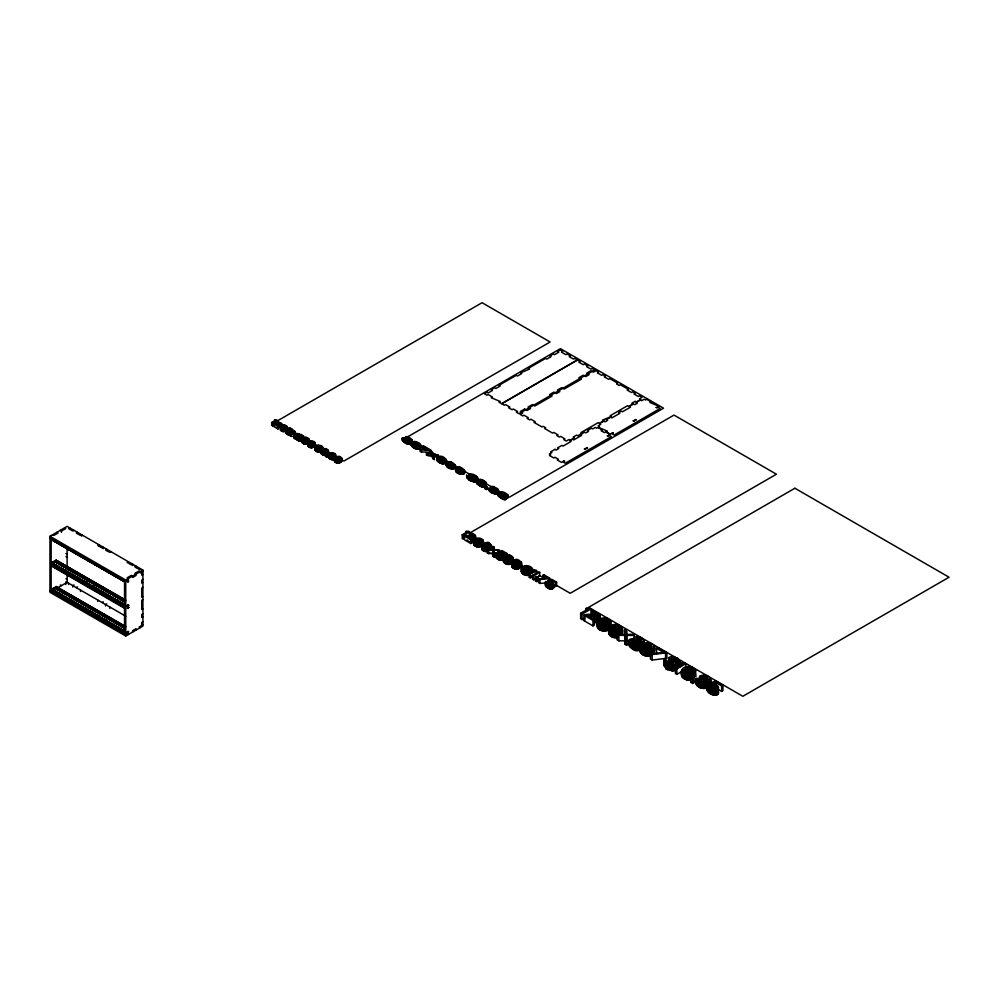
<?xml version="1.0" encoding="UTF-8"?>
<svg xmlns="http://www.w3.org/2000/svg" width="999" height="999" viewBox="0 0 999 999"><rect width="100%" height="100%" fill="white"/><g stroke="black" fill="none" stroke-linecap="round" stroke-linejoin="round"><path stroke-width="1.5" d="M52.935 562.674L53.297 562.949M127.685 581.306L128.546 581.018L127.572 580.968M127.647 607.454C128.359 607.092 128.234 608.354 127.71 607.192M127.71 605.918C127.959 605.769 128.109 604.57 128.097 606.006M128.072 581.83L127.922 580.981M128.159 608.204L128.109 606.942L128.759 607.342M127.997 605.194L127.697 605.844L128.434 605.319M128.109 631.256L128.159 632.517M277.347 421.416L277.322 421.978C286.139 425.774 270.529 419.78 273.364 426.261L277.972 428.921L278.646 425.736C265.697 420.916 291.92 427.31 277.347 421.416L277.322 424.762M471.628 537.187C478.259 539.085 474.55 532.03 469.967 533.279L469.93 534.053C481.068 538.961 467.345 534.028 464.523 536.101L464.523 539.897L470.804 543.531L471.74 542.994L471.628 537.187L466.67 536.263L471.74 539.185L470.804 539.722L464.523 536.101M591.795 611.126L591.745 612.237L596.478 613.536L597.877 615.309L595.866 615.908L588.748 614.173L584.84 614.785L583.953 615.184L583.953 620.666L593.006 625.898L594.343 625.112L594.343 619.642L587.05 615.421C596.565 619.318 607.954 614.934 591.795 611.126L591.795 615.247M313.099 446.178C313.549 449.138 306.905 447.377 308.092 444.842M519.53 561.738L520.154 566.758L521.503 566.845L521.503 563.049C518.868 560.739 508.641 558.716 518.956 563.399C523.201 570.179 512.499 571.053 511.875 565.859M681.693 670.391C683.403 664.747 694.405 665.434 695.629 671.091L693.681 670.966C692.894 667.494 687.474 666.882 684.877 668.768C700.349 670.129 686.463 680.257 681.693 670.391C678.608 676.748 686.775 682.429 691.87 679.095M681.693 675.873L681.768 675.149M308.841 439.41C306.718 444.355 295.192 437.599 307.055 440.359C297.04 437.624 311.888 434.44 308.803 442.582M654.108 646.74C652.422 652.447 641.683 651.598 640.159 646.078L642.12 646.091C642.981 649.575 648.401 650.199 651.011 648.276C629.233 642.682 662 637.474 653.671 653.671L653.671 648.189M710.189 679.12C708.503 684.827 697.764 683.965 696.241 678.458L698.201 678.471C699.063 681.955 704.482 682.567 707.092 680.644C686.051 675.549 717.182 669.705 710.114 685.339L709.115 686.713M710.114 685.339L710.189 684.59M455.182 465.284C451.798 471.241 439.672 459.328 451.436 462.112C463.773 468.606 444.418 472.839 446.278 462.687M455.144 467.832L455.057 466.895M464.535 470.679C460.164 476.898 449.15 463.698 461.613 467.832C472.627 475.686 452.46 476.835 455.856 467.707M464.485 473.226L464.123 469.68M446.228 465.234L446.903 462M53.122 562.612L53.159 562.075M53.284 562.225L53.422 562.1M127.397 581.418L127.922 582.13L128.671 581.093M127.71 605.082L127.46 606.168M128.734 607.554L127.872 607.03M128.696 631.618L128.022 632.754L127.397 632.155M52.947 588.923L54.308 588.886M420.779 445.367C418.856 448.838 412.837 445.954 411.188 443.231C412.262 444.78 421.416 447.302 417.045 445.217C415.322 445.192 410.614 441.433 414.66 441.408C426.985 443.756 417.782 454.845 411.188 445.342L411.188 443.231M491.171 487.999C503.546 494.255 491.858 490.322 488.936 488.111L488.936 490.222C489.972 493.294 499.225 496.191 498.051 491.358L497.552 488.723L493.044 486.401L490.746 486.725L491.171 490.109L490.634 486.975M53.434 562.974L53.447 562.35M320.954 450.137C322.028 455.144 331.556 451.223 326.586 448.938C320.754 446.453 318.044 456.63 326.198 455.307M341.283 460.277C343.132 463.311 332.58 464.51 335.164 460.077M640.396 648.863L640.197 649.462C632.167 655.968 622.639 636.351 634.515 638.973L634.265 637.412C637.911 634.927 645.379 638.324 643.918 643.331M629.27 645.754L629.62 639.36M446.416 459.965C440.734 451.473 430.644 459.577 443.494 461.75C446.765 460.676 441.246 457.742 439.735 457.704C438.037 455.769 445.154 458.728 446.416 459.965L446.416 462.062L444.543 460.989M280.332 426.373C280.357 431.281 291.071 427.31 284.84 425.012C277.372 422.802 280.282 435.514 286.401 430.644L286.351 425.736M286.164 429.745C285.851 433.741 295.467 432.067 291.758 428.808C285.964 424.812 283.429 436.113 290.135 434.815M286.164 432.53L286.176 433.291M292.232 431.218L292.232 434.016L292.183 431.893M483.029 544.418C486.588 535.576 469.692 536.188 474.05 544.905L476.785 546.815L481.743 546.278M474.05 544.905L474.026 543.856M481.993 544.642C490.097 556.331 495.529 535.726 481.993 544.642L482.267 549.987L484.752 551.411L488.249 551.436M482.017 549.5L481.993 548.451M483.029 540.609C482.017 544.168 475.786 544.018 474.05 541.096M490.646 544.218L490.684 550.037L490.222 543.768M610.601 625.799C613.91 613.861 591.658 616.146 597.677 627.872C600.187 631.843 607.03 631.93 610.152 628.633M597.677 627.872L598.001 625.661M618.131 637.287C610.839 640.421 604.82 630.456 610.876 625.586C616.72 622.14 625.811 626.723 621.977 634.565L621.94 627.572M610.601 621.69C609.153 626.81 600.187 626.598 597.677 622.389M609.015 633.741L610.052 631.643M622.077 628.309C620.679 633.578 610.514 633.391 609.015 628.259M53.147 588.935L54.133 588.886L53.147 588.898M127.835 581.356L128.109 580.519M317.083 445.779L318.331 447.04L316.87 447.889C313.386 444.705 316.983 449.001 315.846 451.273L316.945 451.498L317.12 445.579L318.144 444.992L321.853 445.879L322.827 450.287M483.316 544.855C483.379 547.764 488.948 547.777 489.672 545.179C486.65 540.409 479.982 545.342 483.279 550.836M532.255 571.553C535.601 565.809 521.028 563.349 526.111 568.394L524.113 569.542L522.564 567.669L521.266 567.782L521.266 571.59L522.714 574.15L523.201 570.067L521.266 567.782M611.026 627.797C619.155 639.447 624.812 618.618 611.026 627.797L611.026 630.544M677.846 661.151L677.846 658.403L675.861 657.841C673.226 654.782 664.622 657.629 670.928 660.689L668.056 662.349L665.809 659.665L663.948 659.815L663.948 665.297L666.733 668.593L666.033 668.993L666.033 663.511L666.733 663.111L663.948 659.815M608.716 621.64C607.654 625.386 599.637 625.362 599.562 621.178C600.586 619.33 603.034 618.856 604.994 619.043C610.639 619.255 608.653 626.198 608.753 629.845M328.359 450.549C329.857 453.583 325.986 456.056 327.16 451.373M643.831 643.768L643.918 640.584M291.858 431.006C292.794 434.69 307.904 438.211 299.475 434.615L301.099 434.403L303.534 435.989L301.498 436.963L301.623 440.684L299.213 441.034L296.478 439.448L297.153 435.651L296.154 435.651L296.228 438.961M303.584 439.011L301.498 439.76L301.623 440.684M675.973 664.972L677.884 667.132L677.884 661.65L675.973 659.49L673.676 660.801C680.331 664.285 671.041 667.257 668.194 663.973L666.033 663.511M683.865 669.742L683.703 670.404C684.228 672.564 689.735 675.074 690.234 672.052L687.687 670.167L683.865 669.742L683.865 672.477M53.222 562.337L52.984 563.898M505.981 559.59L505.931 553.933L501.748 551.523L499.45 552.16C510.164 555.319 497.29 559.577 495.854 552.847L497.202 552.984C499.812 558.516 505.794 553.646 498.276 552.609L497.877 551.835L501.985 550.586L506.855 553.396L506.855 555.931M556.63 582.13L555.706 582.667L551.523 580.257L549.225 580.894C559.939 584.053 547.065 588.311 545.629 581.58L546.977 581.73C549.587 587.262 555.581 582.38 548.051 581.356L547.664 580.569L551.76 579.32L556.63 582.13L556.63 585.938L555.706 586.475L552.572 584.665M545.629 581.58C541.67 588.336 556.693 592.981 553.583 583.891M718.006 689.322L721.615 691.408L722.951 690.634L722.951 685.152L715.933 681.093L710.027 682.904L710.601 684.028C722.402 686.276 712.712 692.582 709.04 684.565L707.105 684.352C704.869 690.134 709.615 695.292 715.197 695.104C717.245 695.454 719.917 693.169 717.644 691.445M519.205 564.16C506.468 569.705 514.46 552.097 521.503 563.049M328.683 454.62C331.268 460.789 340.322 452.909 331.606 452.834C326.273 454.782 342.058 458.828 328.683 454.62C326.898 458.803 332.43 461.076 335.227 458.816M505.831 556.006L507.317 558.166L511.001 559.028L507.292 559.615L504.832 557.517L503.471 557.504C504.532 561.338 511.988 561.925 513.161 557.954C511.688 553.608 502.509 553.933 505.794 560.489M402.36 438.111L405.594 438.024C403.883 433.216 417.27 441.77 409.777 440.434C412.175 444.518 402.909 440.571 402.36 438.111C400.699 442.27 411.938 447.727 410.651 441.458M402.36 440.222L403.146 439.61M476.623 480.681C476.535 483.391 486.451 487.35 483.953 483.266C491.458 484.602 478.059 476.048 479.77 480.844C469.318 479.17 487.325 493.893 484.677 483.504M498.076 493.069C497.989 495.779 507.904 499.737 505.407 495.654C512.912 496.978 499.512 488.424 501.223 493.231C491.496 491.221 506.58 505.294 506.306 497.065M128.022 606.331L128.671 605.406M128.109 631.917L127.71 632.242M643.831 641.033L642.357 642.082L639.647 641.932L640.197 643.98C636.713 646.428 631.118 643.618 629.27 640.272M409.777 442.545L412.013 442.732L412.063 441.683M484.827 486.401L483.953 485.377L486.188 485.564L485.901 484.14M506.131 497.989L507.867 497.752L506.88 496.128M414.398 442.42C426.373 451.548 412.212 434.952 414.435 446.029L413.861 445.616M469.205 474.325L470.229 477.697C466.046 471.228 476.498 474.4 477.659 477.822L477.659 479.932L476.423 479.795L474.575 478.196L474.575 476.086L473.401 476.76C479.582 480.457 471.004 479.982 469.018 477.909L469.018 480.007C470.154 481.006 477.984 483.454 474.787 479.82M469.205 476.423L469.83 475.899M437.137 459.103C435.464 462.187 445.679 466.133 444.118 462.087L444.118 459.977M490.634 489.085L490.996 486.513M52.997 588.736L53.971 588.898M128.596 607.742L127.847 608.516M308.092 442.058C306.905 444.592 313.549 446.353 313.099 443.394C304.32 440.147 317.008 440.372 313.961 445.854L314.96 445.916C317.782 439.448 304.77 438.948 307.979 445.929M340.684 461.138L339.173 461.151M287.275 429.645C295.392 437.25 289.298 420.929 287.275 432.442M475.536 539.922C474.687 542.944 480.531 543.269 481.643 540.934C481.481 537.362 473.526 538.261 475.536 542.457M53.047 588.661L53.971 588.611M488.936 488.111C489.972 491.196 499.225 494.08 498.051 489.248M321.091 452.709L321.004 453.446M334.478 457.642C335.577 462.25 340.222 459.84 341.708 458.491C339.498 454.333 332.655 456.818 334.578 461.463M447.814 462.924C459.727 474.413 449.001 452.06 447.639 467.207M457.155 468.331C469.08 479.82 458.354 457.455 456.993 472.602M456.98 470.691C458.928 467.507 464.085 474.063 462.949 469.642M701.822 676.498L702.147 678.009L704.245 679.233L708.129 679.657L708.229 678.983C705.731 674.587 698.563 674.687 701.785 682.142M315.846 448.476C317.07 449.8 323.414 449.7 319.73 447.102L320.891 446.428L321.878 447.527L321.878 450.312L320.891 449.213L320.891 446.428M522.714 574.15L524.213 574.475C529.47 577.497 531.543 573.301 529.607 567.544L528.021 568.468C532.642 570.879 526.198 572.939 524.213 570.666L522.714 570.342M503.721 559.303C500.099 562.462 493.518 557.567 495.854 552.847M53.247 588.698L53.846 588.898M478.171 481.156C489.385 490.846 478.384 475.162 478.022 483.541M406.456 437.425C415.921 445.741 406.418 432.117 406.456 439.535M480.631 480.257C490.097 488.573 480.631 474.862 480.531 482.467M476.86 482.579L476.623 483.366M498.314 494.967L498.076 495.754M492.282 487.175C504.42 496.878 488.561 477.959 492.27 493.007M297.153 435.651C298.689 439.011 302.422 437.912 299.737 435.639M296.154 435.651C296.066 437.899 301.96 439.797 301.498 436.963M631.793 639.797C630.781 642.07 636.413 644.692 638.511 643.294C638.573 640.534 629.919 636.912 631.793 642.532M307.267 442.982L305.881 443.506M447.814 465.034L450.037 464.535L453.296 466.009L453.296 463.911M304.745 437.962C311.238 444.355 304.495 431.693 304.745 440.759M507.554 555.993C515.097 564.772 509.165 548.626 507.554 558.528M646.041 643.905L645.566 644.967L648.164 646.852L652.047 647.277L652.147 646.603C651.373 643.856 644.268 641.57 646.041 646.64M641.545 647.689L643.543 646.902M707.105 684.352C709.165 694.055 727.709 687.924 712.299 683.366L715.596 682.442L721.615 685.926L722.951 685.152M316.945 451.498L320.579 451.898L320.829 448.926M675.848 669.879L672.227 670.816L666.033 668.993M278.571 424.275L278.571 427.06L281.268 426.848M330.582 456.093L331.206 455.731M127.872 604.919L128.759 605.232M308.304 443.281L304.133 443.943L301.748 441.858M281.98 425.836C279.695 427.634 284.403 429.133 285.539 427.497C287.262 424.563 279.071 424.587 281.98 428.621M49.95 536.288L67.133 526.361L142.919 570.117L142.919 626.111L125.737 636.038L49.95 592.282L49.95 536.288L125.737 580.044L142.919 570.117M60.265 530.332L61.463 531.031L65.759 528.546L64.56 527.859M51.673 538.573L124.538 581.231L125.225 580.831M125.225 582.03L51.673 539.76L125.474 582.08M124.151 581.306L51.836 539.66M74.013 530.332L72.802 531.031L68.506 528.546L69.718 527.859L69.718 529.245M77.447 532.317L76.249 533.016L80.544 535.489L81.743 534.802L81.743 536.188M271.678 422.502L275.462 420.317L274.413 420.079L275.062 419.705L276.96 420.317L276.96 423.101L272.427 425.724L271.678 425.287L271.678 422.502L272.427 422.939L276.96 420.317M273.364 423.476L277.972 426.136L278.646 425.736M125.474 605.094L51.673 562.674L54.533 561.026L125.25 601.848M125.499 600.461L56.006 560.177L125.687 600.062M65.697 570.479L51.673 563.174M125.499 600.998L56.119 560.938L54.321 561.45L125.25 602.147M56.306 561.276L124.163 600.661M51.673 564.173L125.225 606.63M51.836 564.073L125.737 606.143M51.673 564.373L125.05 606.73M125.474 607.117L51.149 565.297L125.474 608.304M51.673 566.183L125.225 608.653M111.039 551.71L109.84 552.41L105.544 549.925L106.743 549.238L106.743 550.624M117.47 626.897L125.474 631.518L51.673 589.11L54.533 587.449L125.25 628.271M125.499 626.885L56.006 586.6L125.687 626.485M125.499 627.422L56.119 587.375L54.321 587.874L123.913 627.797M51.673 589.597L125.737 632.067M124.163 627.097L56.306 587.699M51.673 590.596L125.225 633.066M51.836 590.496L125.737 632.567M51.673 590.796L125.05 633.154M58.029 587.612L67.133 582.355L67.133 574.425M74.013 584.939L72.802 585.639L72.802 587.025M76.249 587.612L77.447 586.925M315.846 451.273L316.196 448.276M319.73 449.887L320.891 449.213M128.309 561.688L127.11 562.387L131.406 564.86L132.617 564.173L132.617 565.559M326.898 454.383L327.585 453.996L325.936 453.821L326.898 454.383L326.898 457.18L327.585 456.78L327.572 451.298M325.861 452.672L325.936 456.618L327.585 456.78M140.347 568.631L139.148 569.33L134.84 566.845L136.051 566.158L136.051 567.544M142.919 571.515L140.347 573.001L140.347 571.615L139.148 570.916L134.84 573.401L136.051 574.088L136.051 575.474L132.617 577.459L132.617 576.073L131.406 575.374L127.11 577.859L128.309 578.558L128.309 579.944L125.737 581.43L49.95 537.674M142.919 574.487L141.721 575.187L141.721 572.202M102.11 602.547L103.309 601.86M142.919 579.445L141.721 580.144L141.721 583.116L142.919 582.429M106.743 603.846L105.544 604.532L105.544 605.918M142.919 587.387L141.721 588.086L141.721 597.29L142.919 596.59M407.617 436.875L560.427 348.651L663.536 408.179L509.39 497.177L506.705 495.629M124.538 607.654L125.225 607.467M142.919 599.612L141.721 600.299L141.721 609.54L142.919 608.853M422.739 446.203L423.426 445.804L430.706 450L430.706 452.11L421.378 452.023L419.992 451.223L419.992 449.125L428.621 449.6L422.739 446.203L422.739 448.301L426.273 450.349M422.739 448.301L423.426 447.902M142.919 613.811L141.721 614.51L141.721 617.482L142.919 616.783M419.992 449.125L421.378 449.925L430.706 450M142.919 621.753L141.721 622.439L141.721 625.424M142.919 624.725L140.347 626.211L140.347 627.609L139.148 626.91M469.018 477.909L466.67 475.262L470.054 477.31L471.54 476.448L470.229 475.586M472.702 477.172L471.241 478.009L474.338 478.571L472.702 477.172L472.702 479.283M469.018 480.007L466.67 477.372L466.67 475.262M487.187 487.112L484.94 486.613L487.187 487.112L487.187 489.223L484.94 488.723L484.865 484.677M484.94 488.723L485.626 488.324M465.959 533.99L465.959 531.456L468.406 531.193L469.43 531.78L469.43 535.589M469.43 531.78L463.236 535.352L463.236 539.16L462.212 538.573L462.212 534.765L467.37 531.78L465.959 531.456M469.143 533.366L674.013 415.084L776.435 474.213L570.217 593.281L555.394 584.727M505.931 553.933L506.855 553.396M525.112 570.154L527.085 569.005L528.271 570.317L525.112 570.154L525.037 567.619M536.438 574.288L536.438 570.479L533.866 569.642L532.966 570.154L534.39 570.479L529.233 573.451L529.233 577.26L530.257 577.859L532.729 576.423M529.233 573.451L530.257 574.05L536.438 570.479M529.233 577.26L531.805 575.774M532.504 575.349L537.662 572.365L536.251 572.04L537.137 571.528L539.722 572.365L539.722 576.173L533.528 579.745L532.504 579.158L532.504 575.349L533.528 575.936L539.722 572.365M535.402 577.022L536.326 576.485L537.662 577.247L537.662 581.056L536.725 581.593L535.402 580.831L535.402 577.022L536.725 577.784L537.662 577.247M543.893 574.775L543.893 578.583L542.969 579.12L542.969 575.312L543.893 574.775L550.099 578.359L539.885 579.607L538.698 578.921L538.698 582.729L539.885 583.416L546.078 582.941M535.402 580.831L536.326 580.282L537.662 581.056M586.026 611.251L586.026 608.503L587.3 607.767L591.021 608.978L591.021 614.46M584.652 618.131L582.105 619.605L580.631 618.756L580.631 613.274L588.061 608.978L586.026 608.503M580.631 613.274L582.105 614.123L591.021 608.978M583.953 615.184L593.006 620.416L594.343 619.642M656.605 648.388L657.954 647.614L666.882 652.772L666.882 658.254L652.16 660.052L650.461 659.065L650.461 653.583L663.836 652.559L656.605 648.388L656.605 653.87M650.461 653.583L652.16 654.57L666.882 652.772M672.327 661.588L669.48 663.236L673.651 663.885L673.95 662.949L672.327 661.588L672.327 664.335M677.846 658.403L679.77 661.6L679.77 667.082M680.806 665.971L680.806 663.236L684.34 662.849L685.801 663.698L685.801 667.807M680.806 663.236L682.854 663.698L675.411 667.994L676.897 668.843L685.801 663.698M675.349 664.76L675.411 673.476L676.897 674.325L681.98 671.39M690.833 676.897L692.182 676.123L694.093 677.222L694.093 682.704L692.744 683.478L690.833 682.379L690.833 676.897L692.744 677.996L694.093 677.222M690.833 682.379L692.182 681.605M503.521 554.37C500.499 560.864 505.769 566.633 511.788 563.673M708.204 687.349C702.459 690.709 692.969 686.201 696.241 678.458M273.364 426.261L274.288 425.899M583.953 620.666L584.84 620.267L584.84 614.785M636.563 637.724L635.988 638.798C636.9 640.147 641.57 642.657 641.795 640.047L636.925 637.662L636.563 640.459M404.208 438.249C414.198 448.214 405.769 432.629 404.208 440.359M282.355 428.434L284.028 428.096L284.066 425.437M291.084 429.195C293.469 432.729 285.427 432.767 287.812 429.208M476.798 542.869L480.244 542.857L480.244 539.048M484.765 547.464L488.211 547.452M606.593 619.442L606.593 624.924L601.635 624.937L601.635 619.455M480.207 545.929L479.083 546.216M640.209 642.694C636.937 651.598 642.644 658.129 651.073 655.469M671.628 657.704L670.841 658.678L672.302 659.902L674.55 658.591L671.628 657.704L671.628 660.439M452.909 467.982L451.373 468.081M311.813 447.04L311.064 447.065M456.78 469.28L459.94 469.368M617.295 625.811L617.295 631.293L613.886 631.306L613.886 625.824M290.284 434.178L288.162 434.053M338.199 456.78C342.47 463.723 339.573 450.924 338.199 459.565M322.615 450.012L321.99 450.524L323.127 451.498L325.612 451.923L322.615 450.012L322.689 447.177M466.67 540.072L467.295 539.984M471.628 540.983L474.288 541.221L474.288 537.425M594.193 616.758L594.193 622.227L598.014 622.577M521.266 571.59L522.564 571.478M538.698 578.921L547.989 578.209L542.969 575.312M418.194 448.126L416.558 448.089M495.941 493.019L494.293 492.982M500.112 493.456C498.314 494.418 503.608 497.202 505.007 496.453C502.559 491.633 496.84 494.842 502.984 496.753L503.096 492.694C498.114 493.231 513.236 497.739 503.096 492.694M514.285 562.075C510.214 565.746 524.238 564.897 514.285 562.075L514.285 564.622M321.878 447.527L322.827 447.502M529.607 567.544L530.944 569.055L532.255 569.018M529.607 571.353L530.944 572.852L532.255 572.827M677.884 661.65L679.77 661.6M332.13 459.065L332.804 459.053M128.534 607.554L127.685 607.742M294.093 430.994L294.131 433.204L290.172 433.179L295.03 434.328L295.03 431.543L294.093 430.994L294.181 438.286L295.13 438.836L295.08 433.753L298.913 433.778L298.913 436.563L295.08 436.551L295.13 438.836M290.135 432.03L290.172 435.964L294.156 436.526L294.181 438.286M494.23 557.055L494.168 550.137L499.4 550.162L494.118 549.413L494.105 547.102L492.819 546.366L492.869 549.388L487.462 549.338L492.907 550.112L492.944 552.509L494.23 553.246L494.23 557.055L492.944 556.318L492.907 553.908L487.462 553.146L487.412 547.777M634.178 635.439L632.317 634.365L626.585 634.353L626.56 631.043L624.7 629.969L624.775 634.315L616.995 634.265L618.856 635.339L624.837 635.364L624.887 638.823L626.748 639.897L626.648 635.401L634.178 635.439L634.178 638.186M616.92 632.005L616.995 639.747L618.856 640.821L624.837 640.846L624.887 644.305L626.748 645.366L626.648 635.401M629.657 640.896L626.648 640.883L626.748 645.366M487.462 553.146L492.869 553.184M336.251 457.742L335.377 458.254L336.513 459.228L339.073 459.378L336.251 457.742L336.388 462.712M332.605 453.396C328.733 454.87 338.761 455.906 332.605 453.396L332.605 456.181M319.33 451.585L317.595 451.123M466.67 477.372L467.869 477.435M313.961 443.069L314.91 442.694M691.995 674.15L693.681 676.448L695.629 676.573L695.554 670.229M461.301 473.514L458.966 472.964M438.236 460.152L438.236 458.042L443.369 460.139L443.369 458.029M474.575 476.086L477.659 477.822M310.314 442.495C305.619 443.344 316.233 445.392 310.314 442.495L310.314 445.279M434.165 456.031L436.713 456.381M432.917 458.691L431.993 456.393L426.486 454.982L426.486 452.872L431.993 454.283L432.917 458.691L434.44 459.565L433.204 454.458L438.224 455.144L438.224 457.255L433.204 456.568L433.204 454.458M426.486 452.872L431.68 453.583L431.68 455.694M426.486 454.982L430.382 455.507M411.188 445.342L412.5 445.529L412.5 443.419M482.942 486.388L480.082 485.202M488.936 490.222L490.247 490.409L490.247 488.299M415.01 444.305L417.495 445.192L417.495 443.081M495.242 487.974L495.242 490.072L492.757 489.185L492.757 487.075M305.207 443.519L303.659 443.057M338.199 462.662L336.513 462.013M477.859 546.216L476.748 545.941M408.254 437.812L408.254 439.91L406.855 439.46L406.855 437.35M450.586 463.973L452.26 464.547M507.292 563.424L506.068 562.937M438.236 458.042C438.037 459.89 444.78 462.412 442.557 459.627L442.457 457.579M441.733 459.078L441.733 461.188L440.035 460.452L440.035 458.341M481.643 482.417L483.429 483.266L483.429 481.168M503.096 494.805L503.883 495.129L503.883 493.019M405.194 440.497L406.156 440.896L406.156 438.786M407.093 443.007L408.042 443.406M525.112 573.95L526.023 574.363M498.913 558.828L499.812 559.253M310.464 446.915L309.016 445.916M514.522 567.794L515.372 568.206M471.241 480.119L472.265 480.619M282.317 430.694L281.431 430.07M298.339 439.972L300.774 440.035M440.097 462.1L441.058 462.599M461.613 469.942L463.124 470.816M414.285 447.227L414.947 447.564M492.032 492.107L492.694 492.445M430.507 452.784L430.507 450.686L432.018 451.56L432.892 453.758L438.224 455.144M414.31 442.282L411.638 440.734L411.613 442.869M419.667 445.379L423.688 447.702M430.382 451.56L439.76 456.98M446.453 460.839L449.125 462.387M454.483 465.484L458.504 467.794M463.861 470.891L470.554 474.762M477.247 478.621L479.932 480.169M486.625 484.028L491.983 487.125M497.34 490.222L501.348 492.532M432.917 456.58L434.44 457.455M298.913 433.778L295.042 433.229L295.03 431.543M278.509 423.301L275.849 421.765L482.067 302.709L550.124 341.995L343.893 461.051L341.233 459.515M307.867 440.259L310.539 441.795M314.535 444.105L318.544 446.416M327.884 451.81L330.557 453.359L330.482 459.29M334.553 455.669L337.225 457.205M276.211 422.677L276.96 423.101M297.964 436.026L298.913 436.563M489.36 546.59L494.742 549.712M520.354 564.497L524.4 566.833M539.223 575.387L544.605 578.496M538.698 575.586L539.722 576.173M502.797 555.931L505.931 557.742M276.174 427.097L278.646 428.534M462.212 534.765L463.236 535.352M325.936 456.618L326.898 457.18M467.932 540.796L471.74 542.994M56.818 532.317L58.029 533.016L53.734 535.489L52.522 534.802M54.77 539.86L60.702 543.444M73.451 550.849L78.047 553.458M101.461 567.02L105.469 569.33M108.129 570.879L110.802 572.415M120.142 577.809L122.815 579.345M54.508 540.009L60.365 543.493M61.176 543.868L63.849 545.404M66.521 546.94L69.181 548.488M69.705 548.876L72.365 550.424M73.189 550.799L77.71 553.508M78.521 553.871L86.526 558.503M90.534 560.814L105.719 569.68M106.543 570.054L110.552 572.365M113.212 573.901L115.884 575.449M118.556 576.985L124.4 580.469M51.149 538.573L124.538 580.931M51.673 539.76L125.225 582.23M65.934 553.533L67.133 554.22M65.934 556.543L67.133 557.242M56.006 560.177L125.387 600.237M124.163 600.549L56.119 561.263L56.306 560.002M54.321 561.45L63.649 566.845M66.321 568.381L75.662 573.776M78.334 575.312L110.352 593.806M113.024 595.342L115.684 596.89M118.357 598.426L125.025 602.272M64.71 569.855L67.37 571.391M76.711 576.785L79.383 578.321M83.679 580.781L86.339 582.33M92.732 586.026L96.728 588.336M68.107 571.977L77.71 577.41M80.12 578.908L82.78 580.444M85.452 581.992L88.374 583.578M92.12 585.839L95.055 587.424M97.465 588.923L107.055 594.368M109.465 595.854L124.4 604.37M51.673 562.674L125.474 605.294M51.836 563.074L125.737 605.644M52.098 563.923L125.474 606.293M53.434 565.721L62.775 571.103M65.434 572.652L82.78 582.667M85.452 584.203L89.46 586.513M92.12 588.049L98.064 591.445M98.801 591.908L101.461 593.443M102.06 593.756L104.733 595.292M105.469 595.754L108.129 597.302M110.802 598.838L114.81 601.148M117.47 602.697L125.474 607.317M51.149 564.959L125.737 608.154M65.934 578.683L67.133 579.383M65.934 581.668L125.787 616.221M60.265 584.939L61.463 585.639M56.006 586.6L125.387 626.66M56.119 587.687L124.351 626.985M54.321 587.874L66.321 594.805M68.993 596.353L78.334 601.735M80.994 603.284L83.666 604.82M86.339 606.368L95.679 611.75M98.339 613.299L123.689 627.934M84.715 607.829L87.388 609.378M96.728 614.76L99.4 616.308M103.684 618.768L106.356 620.304M53.434 589.922L56.356 591.52M58.766 593.006L63.024 595.367M65.434 596.853L85.714 608.466M88.124 609.952L97.715 615.396M100.125 616.883L102.797 618.431M105.469 619.967L109.465 622.277M112.138 623.813L115.06 625.411M51.673 589.11L125.474 631.718M52.098 590.347L125.474 632.717M127.11 633.853L128.309 634.552L128.309 633.154L125.737 634.652L49.95 590.896M482.629 485.052L481.53 484.365L481.643 480.307M500.424 496.89L501.535 497.589M408.454 442.22L407.355 441.533L407.355 439.423M504.882 495.654L505.781 496.228L505.781 494.118M322.452 453.846L323.127 454.283M314.785 446.603L314.785 449.388L316.196 451.061M478.296 483.953L478.971 484.515M530.544 570.816L531.206 571.366M335.052 456.63L335.739 458.116L335.676 454.57M308.117 441.083L308.841 442.195M476.785 478.958L477.659 479.932M313.511 444.955L313.961 445.854M314.96 445.916L314.335 441.883M529.145 573.114L529.72 573.863M552.947 586.513L553.583 587.699M448.126 466.608L447.639 465.921M445.654 460.901L446.416 462.062M412.899 444.193L413.424 445.217L413.424 443.106M505.981 498.301L506.306 499.163M410.352 443.094L410.676 443.956M521.503 566.845L521.166 561.875M518.956 567.207L519.205 567.969M433.616 457.567L434.44 459.565M430.507 450.686L431.68 453.583M420.779 447.477L420.317 444.355M653.908 651.46L654.108 652.222M621.94 633.054L622.077 633.791M280.344 429.932L281.219 428.184L281.268 430.906M695.629 676.573L695.142 669.405M494.168 550.137L494.23 553.246M295.08 433.753L295.13 436.039L294.181 435.502L294.156 433.741M721.615 685.926L721.615 691.408M718.456 687.15L718.443 693.668M718.156 686.563L718.106 694.105M717.582 689.023L717.582 694.505M716.87 689.347L716.87 694.829M716.071 689.547L716.071 695.029M715.808 686.238L715.808 688.985M715.596 682.442L715.596 685.189M715.197 689.635L715.197 695.104M714.622 685.426L714.622 688.161M714.223 689.585L714.223 695.067M713.748 684.977L713.748 689.085M713.224 689.435L713.224 694.917M712.774 684.59L712.774 688.698M712.225 689.16L712.225 694.642M711.725 684.278L711.725 688.386M711.226 688.761L711.226 694.243M710.601 684.028L710.601 688.136M710.239 688.249L710.239 693.731M709.989 678.358L709.989 682.467M710.027 682.904L710.027 687.012M709.752 680.569L709.752 686.051M709.115 681.243L709.04 687.312M708.853 687.324L708.853 692.806M708.204 681.867L708.204 684.602M707.866 686.363L707.866 691.845M707.317 677.609L707.317 680.344M707.155 682.367L707.28 690.858M706.318 676.922L706.318 679.657M706.006 682.704L706.006 688.186M705.107 676.348L705.107 680.456M704.757 682.891L704.757 688.373M703.945 676.048L703.945 680.157M703.421 682.929L703.421 688.398M702.921 676.023L702.921 680.132M702.497 676.111L702.497 678.858M702.147 682.804L702.147 688.286M702.122 676.273L702.122 679.02M700.948 678.87L700.948 681.605M700.936 682.554L700.936 688.036M700.299 678.333L700.299 682.442M699.849 677.797L699.849 681.917M699.65 676.298L699.65 680.406M699.799 682.167L699.799 687.649M699.512 676.76L699.587 681.38M698.726 681.643L698.726 687.112M698.201 678.471L698.201 681.218M697.652 680.906L697.652 686.388M696.877 680.132L696.877 685.614M696.403 679.308L696.403 684.79M693.631 670.354L693.681 676.448M693.331 669.767L693.331 675.249M692.782 669.205L692.782 674.687M692.744 677.996L692.744 683.478M692.232 672.165L692.195 677.297M691.995 668.668L691.97 677.085M691.87 673.613L691.87 676.36M691.358 674L691.358 679.482M690.833 668.144L690.833 672.252M690.646 674.325L690.646 679.807M689.872 674.537L689.872 680.019M689.722 671.353L689.722 674.1M689.547 667.832L689.547 670.579M689.035 674.625L689.035 680.107M688.761 670.666L688.761 673.401M688.336 667.732L688.336 670.479M688.124 674.587L688.124 680.069M687.687 670.167L687.687 674.275M687.175 674.437L687.175 679.919M686.513 669.842L686.513 673.95M686.213 674.175L686.213 679.645M685.239 669.705L685.239 672.439M685.239 673.776L685.239 679.258M684.253 673.264L684.253 678.746M683.179 672.564L683.179 678.046M682.404 671.84L682.404 677.322M681.768 669.667L681.905 676.598M679.495 660.938L679.495 666.42M678.995 660.252L678.995 665.721M677.097 660.526L677.097 666.008M676.897 668.843L676.897 674.325M676.223 663.561L676.136 668.106M675.973 659.49L676.123 667.195M675.848 664.397L675.848 668.506M674.65 665.084L674.65 670.566M673.9 665.297L673.9 670.766M673.376 662.325L673.376 665.059M673.089 665.371L673.089 670.853M672.427 657.754L672.427 660.501M672.227 665.334L672.227 670.816M671.303 665.184L671.303 670.666M670.317 664.897L670.317 670.379M669.38 659.59L669.38 662.337M669.28 664.497L669.28 669.979M668.893 659.09L668.893 663.199M668.818 657.429L668.818 662.911M668.556 657.792L668.556 663.274M668.194 663.973L668.194 669.455M667.507 664.372L667.507 669.854M666.733 663.111L666.733 668.593M665.546 653.546L665.546 659.028M665.621 662.262L665.621 667.744M664.785 661.438L664.785 666.92M664.223 660.626L664.223 666.108M653.908 645.978L654.033 652.959M653.034 648.863L653.034 654.345M652.122 649.487L652.122 653.596M652.16 654.57L652.16 660.052M651.236 645.229L651.236 647.964M651.073 649.987L651.073 654.095M650.224 644.542L650.224 647.277M649.924 650.324L649.924 655.806M649.025 643.968L649.025 648.076M648.676 650.511L648.676 655.993M647.864 643.668L647.864 647.777M647.34 650.549L647.34 656.031M646.84 643.643L646.84 646.378M646.915 647.614L646.915 650.361M646.415 643.731L646.415 646.478M646.066 650.424L646.066 655.906M645.704 647.027L645.704 649.762M644.867 646.49L644.867 649.238M644.855 650.174L644.855 655.656M644.218 645.953L644.218 650.062M643.768 645.429L643.768 649.537M643.718 649.787L643.718 655.269M643.543 641.42L643.506 649M643.431 644.38L643.431 648.488M643.069 641.783L643.069 647.265M642.644 649.263L642.644 654.745M642.357 642.082L642.357 647.564M641.545 642.207L641.545 646.316M641.57 648.526L641.57 654.008M641.183 639.435L641.183 642.17M640.796 647.752L640.796 653.234M640.646 642.157L640.646 646.266M640.396 643.381L640.322 652.409M640.097 638.723L640.097 641.458M639.647 644.467L639.647 649.949M638.985 644.755L638.985 650.237M638.861 638.086L638.861 640.834M638.236 644.929L638.236 650.411M637.799 637.737L637.799 640.471M637.749 641.695L637.749 644.442M637.399 644.967L637.399 650.449M636.925 637.662L636.925 640.396M636.425 640.834L636.425 643.581M636.475 644.879L636.475 650.349M635.489 644.655L635.489 650.137M634.927 640.072L634.927 644.18M634.452 644.318L634.452 649.8M633.653 639.647L633.653 642.382M633.378 643.843L633.378 649.325M633.104 639.56L633.104 642.295M632.617 639.547L632.617 642.295M632.255 643.244L632.255 648.726M632.167 639.635L632.167 642.369M631.218 642.594L631.218 648.076M630.406 641.97L630.406 647.452M629.807 641.383L629.807 646.852M629.345 639.785L629.432 646.291M626.56 631.043L626.56 635.152M624.837 635.364L624.887 644.305M624.7 629.969L624.7 635.451M621.628 629.782L621.628 635.264M621.053 630.419L621.053 634.527M620.229 630.981L620.229 635.102M620.104 627.759L620.104 630.506M619.842 627.285L619.842 631.393M619.405 626.835L619.405 630.943M619.23 631.468L619.23 634.203M618.793 626.423L618.793 630.531M618.856 635.339L618.856 640.821M618.069 626.061L618.069 631.543M618.131 631.805L618.131 634.54M616.47 625.661L616.47 631.143M615.596 625.611L615.596 631.093M615.621 632.055L615.621 637.537M614.71 625.674L614.71 631.143M614.31 631.98L614.31 637.462M613.099 626.086L613.099 630.194M613.099 631.768L613.099 637.25M612.362 626.448L612.362 630.556M611.987 631.418L611.987 636.9M611.75 626.873L611.75 629.607M611.301 627.322L611.301 630.057M610.976 630.931L610.976 636.413M610.476 620.953L610.476 626.435M610.152 623.151L610.152 627.26M610.102 620.254L610.102 625.736M610.127 630.344L610.127 635.826M609.577 623.788L609.577 629.27M609.465 626.798L609.515 635.189M609.128 627.497L609.153 634.49M608.628 621.141L608.628 623.875M608.366 620.666L608.366 623.401M607.929 620.217L607.929 624.325M607.754 624.837L607.754 630.319M607.317 619.792L607.317 623.9M606.655 625.174L606.655 630.656M605.819 619.193L605.819 624.662M605.456 625.374L605.456 630.856M604.994 619.043L604.994 624.525M604.12 618.993L604.12 624.475M604.145 625.436L604.145 630.918M603.246 619.043L603.246 624.525M602.834 625.362L602.834 630.844M602.409 619.205L602.409 624.687M601.623 625.149L601.623 630.619M600.899 619.817L600.899 623.938M600.511 624.787L600.511 630.269M600.274 620.242L600.274 624.35M599.949 615.421L599.949 619.53M599.825 615.896L599.825 618.643M599.825 620.691L599.825 623.438M599.487 616.333L599.487 620.441M599.5 624.3L599.5 629.782M599.225 613.811L599.225 616.558M598.975 616.708L598.975 619.455M598.651 623.726L598.651 629.208M598.014 617.095L598.014 621.203M598.051 623.076L598.051 628.558M597.852 614.772L597.852 617.519M597.652 620.879L597.539 627.122M597.39 614.173L597.39 616.907M596.903 617.232L596.903 622.714M596.478 613.536L596.478 616.271M595.629 617.12L595.629 622.589M595.454 613.036L595.454 617.145M594.33 612.649L594.33 615.396M593.094 612.387L593.094 616.495M593.006 620.416L593.006 625.898M590.946 615.659L590.946 618.393M589.897 615.421L589.897 618.156M582.105 614.123L582.105 619.605M555.706 582.667L555.706 586.475M553.508 583.516L553.496 588.049M553.296 583.116L553.271 588.349M552.897 584.827L552.897 588.623M552.41 585.052L552.41 588.848M551.673 582.892L551.86 588.998M551.523 580.257L551.523 582.792M551.248 585.239L551.248 589.048M550.849 582.33L550.849 584.865M550.574 585.214L550.574 589.023M550.237 582.017L550.237 584.552M549.875 585.102L549.875 588.911M549.562 581.743L549.562 584.278M549.175 578.896L549.175 581.443M549.175 584.914L549.175 588.723M548.838 581.53L548.838 584.065M548.488 584.64L548.488 588.448M548.051 581.356L548.051 583.891M547.802 584.29L547.802 588.099M547.664 580.569L547.664 584.378M546.977 581.73L546.977 584.265M546.84 583.641L546.84 587.449M546.153 582.979L546.153 586.775M545.754 582.292L545.754 586.088M539.885 579.607L539.885 583.416M536.725 577.784L536.725 581.593M533.866 569.642L533.866 572.177M533.528 575.936L533.528 579.745M532.055 568.556L532.055 572.365M530.944 569.055L530.944 572.852M530.394 568.269L530.394 572.077M530.257 574.05L530.257 577.859M529.495 569.692L529.532 574.762M529.145 569.318L529.183 575.012M528.696 571.44L528.696 575.249M528.171 571.578L528.171 575.387M527.609 571.64L527.609 575.449M527.085 569.005L527.01 575.424M526.373 571.503L526.373 575.312M525.686 571.303L525.686 575.112M524.95 565.896L524.637 569.929L524.637 566.121M524.975 571.028L524.975 574.837M524.463 566.383L524.413 570.454M524.213 570.666L524.213 574.475M523.738 570.941L523.738 574.75M522.427 569.48L522.427 573.289M521.853 568.906L521.853 572.714M521.441 562.437L521.441 566.246M521.466 568.344L521.466 572.14M520.117 562.537L520.154 566.758M519.905 562.125L519.905 565.933M519.143 563.786L519.118 568.306M518.981 561.363L518.981 563.898M518.893 564.797L518.893 568.606M518.531 565.059L518.531 568.868M518.169 560.988L518.169 563.536M518.044 565.284L518.044 569.093M517.507 565.434L517.507 569.243M517.282 560.789L517.282 563.324M516.92 565.496L516.92 569.305M516.733 562.749L516.733 565.284M516.433 560.714L516.433 563.249M516.296 565.471L516.296 569.28M515.984 562.4L515.984 564.934M515.634 565.372L515.634 569.18M515.172 562.175L515.172 564.71M514.96 565.184L514.96 568.98M514.285 564.91L514.285 568.718M513.598 564.547L513.598 568.356M513.024 557.43L513.024 561.238M512.862 558.965L512.862 561.513M512.862 564.06L512.862 567.869M512.412 559.44L512.412 561.975M512.312 563.573L512.312 567.37M511.975 563.061L511.975 566.87M511.788 559.865L511.825 566.358M511.163 556.918L511.163 559.452M511.051 560.214L511.051 564.023M510.464 556.431L510.464 558.978M510.252 560.451L510.252 564.26M509.627 556.031L509.627 558.578M509.39 560.589L509.39 564.385M508.828 555.831L508.828 558.366M508.454 560.601L508.454 564.41M508.116 555.806L508.116 558.354M507.892 495.117L507.867 497.752M507.817 555.881L507.817 558.416M507.692 494.792L507.642 497.952M507.567 560.526L507.567 564.335M507.355 494.418L507.355 496.528M507.255 495.979L507.255 498.089M506.743 495.991L506.743 498.101M506.743 557.792L506.73 564.16M506.293 557.417L506.293 559.952M506.131 495.879L506.281 498.788M506.068 497.34L506.068 499.438M505.944 560.077L505.944 563.886M505.706 497.465L505.706 499.575M505.244 497.514L505.244 499.625M505.194 559.715L505.194 563.523M504.707 497.465L504.707 499.575M504.445 559.203L504.445 563.011M504.083 495.329L504.07 499.438M503.808 555.157L503.808 557.692M503.908 558.666L503.908 562.474M503.733 554.782L503.583 561.9M503.359 497.102L503.359 499.213M503.171 553.958L503.121 559.89M502.572 496.778L502.572 498.888M502.634 556.306L502.634 560.114M502.085 556.455L502.085 560.252M501.785 494.006L501.785 496.103M501.735 496.378L501.735 498.489M501.748 551.523L501.748 554.058M501.473 556.505L501.473 560.314M501.073 553.583L501.073 556.131M500.836 493.606L500.836 497.989M500.799 556.48L500.799 560.289M500.437 493.506L500.437 495.604M500.462 553.271L500.462 555.806M500.099 556.368L500.099 560.177M499.975 495.354L499.975 497.465M499.787 553.009L499.787 555.544M499.275 494.88L499.275 496.978M499.4 556.181L499.4 559.989M499.063 552.784L499.063 555.332M498.726 494.43L498.726 496.528M498.713 555.906L498.713 559.715M498.389 489.76L498.476 492.807M498.226 491.083L498.226 493.194M498.326 494.018L498.326 496.116M498.276 552.609L498.276 556.418M498.026 555.556L498.026 559.353M497.777 491.421L497.777 493.531M497.877 551.835L497.877 554.37M497.215 491.67L497.215 493.768M497.202 552.984L497.202 555.531M497.065 554.907L497.065 558.716M496.54 491.795L496.54 493.906M496.378 554.233L496.378 558.041M495.979 553.546L495.979 557.355M495.754 491.808L495.754 493.918M494.867 491.708L494.867 493.818M494.28 487.487L494.28 489.585M494.105 547.102L494.105 549.65M493.993 491.52L493.993 493.631M493.444 487.187L493.444 489.285M493.119 491.258L493.119 493.356M492.869 489.235L492.869 491.333M492.819 546.366L492.944 556.318M492.495 487.1L492.495 489.21M491.608 488.386L491.608 490.497M491.421 490.447L491.421 492.557M490.896 544.692L490.921 549.55M490.746 486.725L490.859 489.722M490.509 489.872L490.509 491.983M490.284 546.665L490.284 550.474M489.797 489.285L489.797 491.396M489.71 547.065L489.71 549.6M489.435 544.492L489.622 547.365M489.273 488.698L489.273 490.809M489.135 544.18L489.135 546.728M489.011 547.402L489.011 549.937M488.711 543.893L488.711 546.428M488.748 550.087L488.748 553.896M488.211 543.643L488.249 550.174M487.662 543.468L487.662 547.277M487.1 543.369L487.1 547.177M486.451 482.729L486.426 485.364M486.488 487.512L486.488 489.622M486.488 543.331L486.488 547.14M486.501 547.814L486.501 551.623M486.238 482.405L486.188 485.564M485.801 483.591L485.801 485.701M485.876 543.369L485.876 547.177M485.601 547.764L485.601 551.56M485.289 483.603L485.289 485.714M485.302 543.481L485.302 547.29M484.765 543.668L484.752 551.411M484.527 483.816L484.615 487.05M484.253 485.089L484.253 487.187M484.253 543.918L484.253 546.453M483.816 544.205L483.816 546.74M483.978 547.365L483.978 551.173M483.803 485.127L483.803 487.237M483.504 544.517L483.504 547.065M483.254 485.077L483.254 487.187M482.929 540.097L482.929 543.906M482.629 482.942L482.617 487.05M482.717 541.633L482.717 545.442M482.692 546.628L482.692 550.424M482.43 480.631L482.43 482.742M482.317 542.07L482.317 544.605M482.267 546.178L482.267 549.987M481.905 484.715L481.905 486.825M481.743 542.469L481.918 548.988M481.468 539.897L481.468 542.432M481.131 484.39L481.131 486.501M481.168 539.585L481.168 542.12M481.043 480.182L481.043 482.292M481.056 542.794L481.056 546.603M480.819 480.194L480.819 482.305M480.744 539.298L480.744 543.106M480.344 481.618L480.344 483.728L478.996 483.216L478.996 481.118M480.282 483.991L480.282 486.101M480.282 543.031L480.282 546.84M479.782 479.433L479.782 481.53M479.695 538.873L479.695 542.682M479.445 543.169L479.445 546.977M479.383 481.218L479.383 485.601M479.133 538.773L479.133 542.582M478.658 481.068L478.658 483.179M478.521 482.979L478.521 485.077M478.521 538.736L478.521 542.544M478.533 543.219L478.533 547.015M478.384 481.081L478.384 483.191M477.822 482.492L477.822 484.602M477.909 538.773L477.909 542.582M477.634 543.156L477.634 546.965M477.297 477.36L477.297 479.47M477.272 482.042L477.272 484.153M477.335 538.886L477.335 542.694M476.86 480.469L476.873 483.728M476.798 539.06L476.785 546.815M476.423 477.684L476.423 479.795M476.286 539.31L476.286 543.119M476.111 476.298L476.111 478.396M476.011 542.769L476.011 546.578M475.811 478.821L475.774 481.456M475.849 539.61L475.849 542.145M475.599 476.873L475.536 481.643M475.586 535.889L475.536 539.123M475.424 535.514L475.312 539.423M475.312 542.432L475.312 546.241M475.274 478.121L475.162 481.805M475.124 535.139L475.124 538.948M474.95 537.15L474.95 540.958M474.712 479.77L474.712 481.88M474.725 542.02L474.725 545.829M474.3 541.583L474.3 545.379M474.188 479.757L474.188 481.855M474.026 540.047L473.951 544.38M473.601 479.657L473.601 481.755M473.514 537.512L473.514 541.321M473.214 534.952L473.214 537.487M472.952 479.47L472.952 481.58M472.627 537.437L472.627 541.246M472.502 534.602L472.502 537.137M472.227 479.195L472.227 481.306M471.728 534.34L471.728 536.875M471.428 478.846L471.428 480.944M470.866 534.153L470.866 536.688M470.804 539.722L470.804 543.531M470.566 478.396L470.566 480.507M470.217 478.596L470.217 480.706M469.967 533.279L469.93 536.588M469.83 473.788L469.767 477.322M469.493 473.926L469.493 476.024M469.28 474.1L469.443 476.985M469.38 536.426L469.38 538.961M468.419 477.035L468.419 479.145M467.644 476.411L467.644 478.521M467.057 475.824L467.057 477.934M464.41 470.179L464.273 473.601M463.873 471.803L463.873 473.913M463.336 472.028L463.336 474.138M462.649 469.305L462.649 471.416M462.687 472.165L462.687 474.275M462.25 468.968L462.25 471.078M461.938 472.19L461.938 474.3M461.725 468.643L461.725 470.741M461.151 468.344L461.151 470.442M461.088 472.115L461.088 474.225M460.576 468.106L460.576 470.217M460.189 471.953L460.189 474.063M459.99 467.932L459.99 470.042M459.39 467.832L459.39 469.93M459.328 471.703L459.328 473.813M458.828 467.782L458.828 469.892M458.504 471.378L458.504 473.476M458.316 467.819L458.316 469.93M457.854 467.919L457.854 470.029M457.704 470.966L457.704 473.076M457.467 468.106L457.467 470.204M456.418 470.017L456.418 472.127M455.994 469.53L455.994 471.64M455.631 468.081L455.706 471.128M455.057 464.785L454.92 468.206M454.52 466.408L454.52 468.506M453.983 466.633L453.983 468.743M453.596 464.248L453.596 466.358M453.334 466.758L453.334 468.868M452.897 463.573L452.897 465.684M452.584 466.795L452.584 468.893M452.372 463.236L452.372 465.347M451.798 462.937L451.798 465.047M451.735 466.72L451.735 468.831M451.223 462.712L451.223 464.81M450.836 466.545L450.836 468.656M450.636 462.537L450.636 464.647M450.037 462.425L450.037 464.535M449.975 466.308L449.975 468.406M449.475 462.387L449.475 464.498M449.15 465.971L449.15 468.081M448.963 462.425L448.963 464.523M448.514 462.525L448.514 464.635M448.351 465.559L448.351 467.669M448.114 462.699L448.114 464.81M447.065 464.622L447.065 466.733M446.64 464.135L446.64 466.233M446.503 462.312L446.353 465.734M446.141 459.378L446.141 461.488M444.892 459.29L445.092 461.813M444.543 458.878L444.58 463.424M444.443 460.377L444.33 463.636M444.043 458.454L444.043 460.564M443.943 461.675L443.943 463.786M443.494 461.75L443.494 463.861M442.957 461.738L442.957 463.848M442.332 461.638L442.332 463.748M441.67 461.451L441.67 463.561M441.533 457.267L441.533 459.378M441.058 460.489L440.959 463.299M440.896 458.653L440.896 460.764M440.696 457.092L440.696 459.203M440.209 460.851L440.209 462.949M439.423 460.427L439.423 462.525M439.148 458.141L439.148 460.239M438.524 459.865L438.524 461.963M437.812 459.315L437.812 461.426M437.3 458.791L437.3 460.901M436.888 457.38L436.963 460.389M431.993 454.283L431.993 456.393M430.02 450.399L430.02 452.51M428.009 453.746L428.009 455.856M421.378 449.925L421.378 452.023M420.641 444.88L420.729 447.914M420.479 446.203L420.479 448.301M420.042 446.541L420.042 448.651M419.468 446.778L419.468 448.888M419.13 443.294L419.13 445.404M418.793 446.903L418.793 449.013M418.019 446.928L418.019 449.026M417.132 446.828L417.132 448.938M416.546 442.594L416.546 444.705M416.246 446.64L416.246 448.751M415.696 442.295L415.696 444.405M415.384 446.366L415.384 448.476M415.01 442.195L415.122 446.453M414.747 442.22L414.747 444.33M414.548 442.295L414.548 444.405M414.523 446.004L414.523 448.114M413.673 445.566L413.673 447.677M413.111 442.732L413.111 444.842M412.999 441.833L412.924 444.493M412.762 444.98L412.762 447.09M412.262 439.91L412.237 442.545M412.05 444.405L412.05 446.516M412.013 440.634L412.013 442.732M411.526 443.818L411.526 445.929M411.113 440.784L411.113 442.882M410.502 440.671L410.427 444.23M410.065 442.257L410.065 444.368M409.615 442.295L409.615 444.405M409.24 438.336L409.24 440.447M409.066 442.257L409.066 444.355M408.454 440.109L408.429 444.218M407.717 441.883L407.717 443.993M407.455 437.475L407.455 439.585M406.943 441.57L406.943 443.681M406.63 437.362L406.63 439.473M406.106 441.158L406.106 443.269M405.194 438.386L405.207 442.769M404.807 438.286L404.807 440.397M404.483 438.236L404.345 442.257M403.646 439.66L403.646 441.77M403.084 439.21L403.084 441.321M402.672 437.637L402.684 440.909M402.435 437.849L402.447 440.534M341.695 458.029L341.708 461.288M341.533 457.767L341.558 461.488M341.283 457.492L341.321 461.663M340.959 459.028L340.959 461.825M340.547 459.09L340.547 461.888M340.085 459.065L340.085 461.863M339.872 459.34L339.86 462.787M339.585 458.966L339.585 463.037M339.248 460.389L339.248 463.186M338.861 460.477L338.861 463.261M338.636 456.818L338.636 459.602M338.436 460.502L338.436 463.286M337.974 460.452L337.974 463.236M337.462 460.339L337.462 463.124M336.938 460.164L336.938 462.962M336.538 457.792L336.538 460.576M335.826 459.627L335.826 462.412M335.427 454.195L335.552 458.479M335.302 459.29L335.302 462.087M334.877 458.978L334.877 461.763M334.765 456.356L334.74 460.239M334.228 456.605L334.303 460.901M333.803 453.833L333.803 456.63M333.641 456.78L333.641 459.565M333.191 453.546L333.191 456.331M333.017 456.88L333.017 459.665M332.33 456.893L332.33 459.677M331.68 456.83L331.68 459.615M331.069 454.832L331.069 459.49M330.844 453.109L330.844 455.894M330.744 454.557L330.744 457.342M330.407 453.521L330.344 456.543M329.945 456.243L329.945 459.028M329.395 455.869L329.395 458.653M328.996 455.469L328.996 458.254M328.758 455.057L328.758 457.842M328.309 450.299L328.184 453.758M327.934 451.148L327.934 453.946M326.698 451.348L326.698 454.133M326.486 451.61L326.486 454.395M326.198 451.236L326.198 454.021M325.474 452.747L325.474 455.544M325.05 452.772L325.05 455.556M324.563 450.674L324.588 455.507M324.088 452.609L324.088 455.407M323.551 452.435L323.551 455.232M323.014 452.197L323.014 454.982M322.44 446.815L322.44 454.682M321.915 451.573L321.915 454.358M321.491 451.248L321.491 454.033M321.478 446.965L321.478 449.75M321.091 449.912L321.191 453.733M320.554 447.727L320.579 451.898M320.229 449.275L320.229 452.072M319.842 449.388L319.842 452.172M319.43 449.425L319.43 452.21M318.993 449.413L318.993 452.197M318.519 449.325L318.519 452.11M318.019 449.188L318.019 451.973M317.495 448.976L317.495 451.773M317.12 445.579L317.12 448.364M316.596 448.913L316.596 451.698M315.634 447.852L315.634 450.636M315.209 447.427L315.209 450.212M314.922 447.015L314.922 449.8M314.71 442.27L314.71 445.054M313.236 443.681L313.211 446.978M313.112 441.895L313.049 447.202M312.787 444.605L312.787 447.402M312.512 441.633L312.512 444.418M312.425 444.78L312.425 447.564M312.025 444.88L312.025 447.664M311.601 444.93L311.601 447.714M311.463 442.919L311.463 445.704M311.139 444.917L311.139 447.702M310.914 442.657L310.914 445.442M310.652 444.83L310.652 447.627M310.165 444.692L310.165 447.49M309.678 444.493L309.678 447.29M309.166 444.243L309.166 447.028M308.741 439.023L308.741 441.808M308.629 443.881L308.629 446.665M308.504 438.648L308.504 441.433M308.229 443.519L308.229 446.303M307.842 440.809L307.867 445.566M307.305 441.058L307.305 443.843M306.718 441.233L306.718 444.018M306.081 441.333L306.081 444.118M305.669 437.849L305.669 440.634M305.407 441.346L305.407 444.13M305.157 437.837L305.157 440.621M304.932 437.887L304.932 440.671M304.757 441.283L304.757 444.08M304.133 441.158L304.133 443.943M303.921 437.562L303.921 440.347M303.584 436.226L303.584 441.533M303.384 435.726L303.396 439.423M303.559 440.959L303.559 443.743M303.172 436.813L303.172 439.597M303.022 440.696L303.022 443.481M302.822 436.963L302.822 439.747M302.422 437.038L302.422 439.822M302.472 440.322L302.472 443.106M301.985 437.038L302.073 442.707M301.723 437.312L301.835 442.295M301.311 438.149L301.311 440.934M300.974 438.286L300.974 441.083M300.687 434.877L300.687 437.662M300.599 438.374L300.599 441.158M300.175 438.399L300.175 441.183M299.712 438.349L299.712 441.146M299.213 438.249L299.213 441.034M298.676 438.074L298.676 440.859M298.139 437.837L298.139 440.621M297.565 437.537L297.565 440.322M296.915 437.1L296.915 439.885M296.478 436.663L296.478 439.448M292.682 429.782L292.707 433.329M292.495 429.42L292.532 433.691M291.82 431.518L291.82 434.303M291.308 431.755L291.308 434.54M291.109 433.728L291.109 436.513M290.709 429.008L290.746 434.715M290.322 428.883L290.322 431.668M289.897 428.808L289.897 431.593M289.46 428.783L289.46 431.568M289.473 432.055L289.473 434.852M289.011 428.808L289.011 431.593M288.798 432.018L288.798 434.802M288.586 428.883L288.586 431.68M288.187 429.021L288.187 434.702M287.625 431.73L287.625 434.515M287.5 429.42L287.5 432.205M287.113 431.481L287.113 434.278M286.85 426.411L286.925 429.57M286.663 426.061L286.688 430.319M286.676 431.181L286.676 433.978M286.363 430.856L286.363 433.653M285.976 428.146L285.976 430.931M285.477 428.384L285.477 431.181M285.252 425.824L285.252 428.608M284.877 425.636L284.915 431.343M284.49 425.512L284.49 428.296M284.303 428.658L284.303 431.443M283.616 425.412L283.616 428.196M283.629 428.696L283.629 431.481M283.179 425.437L283.179 428.221M282.967 428.646L282.967 431.443M282.754 425.524L282.754 428.309M282.355 425.649L282.355 431.331M281.78 428.359L281.78 431.156M281.506 423.601L281.431 426.623M281.006 424.25L281.006 427.035M280.806 425.686L280.844 430.606M280.519 424.45L280.532 430.282M279.945 424.513L279.945 427.297M279.295 424.463L279.295 427.247M277.972 426.136L277.972 428.921M273.813 423.276L273.813 426.061M272.427 422.939L272.427 425.724M136.051 630.082L136.051 628.696L132.617 630.681L132.617 632.067M125.737 580.044L125.737 636.038M124.538 580.744L124.538 633.953M109.84 607.017L109.84 608.403M103.309 548.638L103.309 547.252L102.11 547.952L97.815 545.466L99.013 544.767L99.013 546.166M97.815 600.074L97.815 601.46M80.544 590.097L80.544 591.483M68.506 583.154L68.506 584.54M67.133 548.089L67.133 566.483M65.759 583.154L65.759 584.54M61.463 531.031L61.463 532.417M56.306 586.425L56.119 587.812M52.984 589.497L52.984 590.334M52.36 538.873L52.098 539.71M52.36 563.773L52.098 562.724M52.36 590.197L51.836 589.497M52.098 566.133L52.36 564.797L51.673 564.997M51.149 538.374L51.149 591.583M635.114 419.705L636.313 419.73L635.114 419.705M607.355 435.826L608.553 435.889L607.355 435.826M563.374 461.213L564.572 461.276L563.374 461.213M586.301 447.964L587.499 448.052L586.301 447.964M633.241 420.754L634.44 420.841L633.241 420.754M656.181 407.505L657.367 407.617L656.181 407.505M612.2 432.904L613.386 433.004L612.262 432.817M584.452 449.013L585.626 449.163L584.452 449.013M470.866 474.587L472.24 476.036L473.401 475.374L470.866 474.587M327.36 450.524C323.501 451.585 324.225 446.765 327.36 450.524M319.917 448.464L317.595 448.339L319.043 447.502L319.917 448.464M318.369 445.616L319.031 446.64L320.179 445.979L318.369 445.616M526.173 566.433L527.06 567.832L528.633 566.933L526.173 566.433M486.963 392.257L484.378 393.743L486.963 395.229L488.161 394.53L492.457 397.015L491.258 397.714L500.199 401.486L498.988 402.172L501.573 403.658L577.36 359.902L574.775 358.416L573.576 359.116L569.28 356.631L570.479 355.944L567.045 353.958L565.846 354.645L561.55 352.172L562.749 351.473L560.177 349.987L557.592 351.473L558.791 352.172L554.495 354.645L553.296 353.958L549.862 355.944L551.061 356.631L546.765 359.116L545.566 358.416L528.296 368.394L529.495 369.081L520.554 372.852L521.765 373.551L517.47 376.036L516.258 375.337L498.988 385.302L500.199 386.001L495.904 388.486L494.692 387.787L491.258 389.772L492.457 390.472L488.161 392.944L486.963 392.257M577.547 360.015L501.76 403.771L504.333 405.257L505.531 404.57L509.84 407.043L508.628 407.742L512.062 409.727L513.274 409.028L517.569 411.513L516.358 412.2L518.943 413.698L594.73 369.942L592.157 368.444L590.946 369.143L586.65 366.658L587.849 365.971L584.415 363.986L583.216 364.685L578.921 362.2L580.119 361.501L577.547 360.015M524.612 409.028L520.317 411.513L522.814 412.949L520.229 414.435L522.814 415.921L524.013 415.234L528.309 417.707L527.11 418.406L529.682 419.892L530.881 419.205L535.189 421.678L533.978 422.377L541.957 426.973L543.156 426.286L545.766 427.797L544.567 428.484L552.572 433.104L553.771 432.417L558.066 434.89L556.868 435.589L559.44 437.075L560.651 436.388L564.947 438.861L563.736 439.56L566.321 441.046L568.893 439.56L570.104 440.247L574.4 437.774L573.189 437.075L576.623 435.089L577.834 435.789L582.13 433.304L580.931 432.617L598.201 422.639L599.4 423.339L603.696 420.854L602.497 420.154L611.425 416.396L610.227 415.696L627.497 405.719L628.696 406.418L632.991 403.933L631.793 403.246L635.227 401.261L636.438 401.948L640.734 399.475L639.522 398.776L642.107 397.29L639.522 395.804L638.324 396.491L634.028 394.018L635.227 393.319L632.654 391.833L631.455 392.532L627.16 390.047L628.359 389.348L620.354 384.727L619.143 385.427L616.533 383.916L617.744 383.216L609.765 378.621L608.566 379.32L604.27 376.835L605.469 376.136L602.897 374.65L601.685 375.349L597.39 372.864L598.601 372.165L596.016 370.679L593.443 372.165L590.946 370.729L586.65 373.214L589.148 374.65L585.714 376.635L583.216 375.199L578.921 377.672L581.418 379.121L564.135 389.086L561.65 387.649L557.355 390.134L559.84 391.571L556.406 393.556L553.908 392.108L549.612 394.593L552.11 396.029L534.84 406.006L532.342 404.57L528.046 407.043L530.544 408.491L527.11 410.464L524.612 409.028M555.007 449.338L550.711 451.823L551.91 452.522L549.338 454.008L550.711 454.795L549.5 455.494L553.796 457.979L555.007 457.28L558.441 459.265L557.242 459.965L561.538 462.437L562.737 461.75L565.309 463.236L611.4 436.625L608.828 435.139L610.027 434.44L605.731 431.968L604.532 432.654L601.086 430.669L602.297 429.982L598.001 427.497L596.79 428.196L595.416 427.397L592.844 428.883L591.633 428.196L587.337 430.669L588.548 431.368L585.963 432.854L584.765 432.167L580.469 434.64L581.668 435.339L573.701 439.935L572.502 439.248L569.88 440.759L571.091 441.446L563.086 446.066L561.875 445.379L557.579 447.852L558.791 448.551L556.206 450.037L555.007 449.338M603.821 421.153L599.525 423.638L600.724 424.338L598.151 425.824L599.525 426.61L598.326 427.31L607.255 431.081L606.056 431.78L610.352 434.253L611.55 433.566L614.135 435.052L660.214 408.441L657.642 406.955L658.841 406.256L649.912 402.485L651.111 401.798L646.815 399.313L645.616 400.012L644.23 399.213L641.658 400.699L640.459 400.012L636.163 402.485L637.362 403.184L634.79 404.67L633.578 403.983L629.283 406.456L630.494 407.155L622.477 411.775L621.278 411.076L618.668 412.587L619.867 413.286L611.9 417.882L610.701 417.195L606.405 419.667L607.604 420.367L605.019 421.853L603.821 421.153M794.892 488.236L588.673 607.292L742.831 696.291L949.05 577.235L794.892 488.236"/></g></svg>
